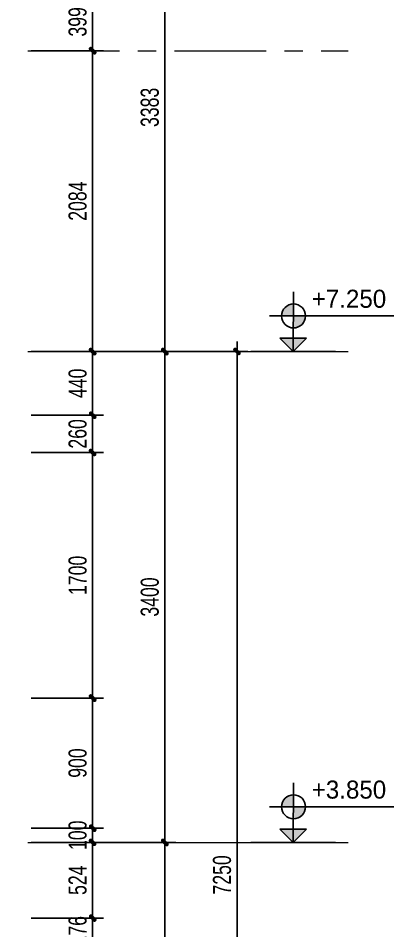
# Model space of a CAD drawing. Header units: inches. Extents: x 88947 to 296847, y 35049 to 161062.
# Drawn here: x 169433 to 172033, y 129618 to 135939 of the extents above; entities that cross this region are included whole.
import ezdxf

# ---------------------------------------------------------------- set-up
doc = ezdxf.new("R2010")
doc.units = ezdxf.units.IN
doc.header["$MEASUREMENT"] = 0
doc.header["$PDMODE"] = 1
doc.linetypes.add('ACAD_ISO03W100', pattern=[30, 12, -18])
doc.linetypes.add('CENTER', pattern=[50.8, 31.75, -6.35, 6.35, -6.35])
for name, color, linetype, lineweight in [('A-Dims', 145, 'Continuous', 25), ('DIM', 7, 'Continuous', 25), ('TRUC', 252, 'ACAD_ISO03W100', 13)]:
    doc.layers.add(name, color=color, linetype=linetype, lineweight=lineweight)
doc.styles.add('FRANKO', font='VFRANKO.TTF')
doc.styles.add('TEXT', font='VHELVCN.TTF')
doc.styles.add('VNI-HELVE-CONDENSE', font='VNARIAL.TTF', dxfattribs={"width": 0.7})
doc.dimstyles.new('TAS-100', dxfattribs={"dimscale": 50, "dimtxt": 2.5, "dimasz": 0.7, "dimexe": 1.5, "dimexo": 1.5, "dimgap": 0.8, "dimtad": 1, "dimdec": 0, "dimzin": 3, "dimdsep": 46, "dimtxsty": 'VNI-HELVE-CONDENSE', "dimblk": 'TICK', "dimcen": 2.5, "dimclrt": 71, "dimazin": 2, "dimtfac": 0.75, "dimtdec": 0, "dimtix": 1, "dimtmove": 2, "dimatfit": 2, "dimldrblk": 'TICK123', "dimfxl": 1.5, "dimtolj": 1, "dimtzin": 0, "dimarcsym": 0})

# ---------------------------------------------------------------- blocks, each defined once
blk = doc.blocks.new('TICK')
at = {"layer": 'A-Dims', "color": 1}
for p, q in [((-2, 0), (2, 0)), ((0, 1.5), (0, -1.5))]:
    blk.add_line(p, q, dxfattribs=at)
at = {"layer": 'A-Dims', "color": 1, "const_width": 0.788}
blk.add_lwpolyline([(-0.33, -0.35), (0.38, 0.38)], dxfattribs=at)
at = {"layer": 'A-Dims', "color": 1, "const_width": 0.394}
for points in [[(0.24, 0.52, -0.414214), (0.52, 0.52, -1)], [(0.52, 0.52, -0.414214), (0.52, 0.24, -1)], [(-0.47, -0.21, 0.414214), (-0.47, -0.49, 1)], [(-0.47, -0.49, 0.414214), (-0.19, -0.49, 1)]]:
    blk.add_lwpolyline(points, format="xyb", dxfattribs=at)
blk = doc.blocks.new('*D995')
at = {"layer": 'Defpoints', "color": 0}
for p in [(169447.7, 130230.3), (170447.7, 130230.3), (169447.7, 126830.3)]:
    blk.add_point(p, dxfattribs=at)
at = {"layer": 'DIM', "color": 0, "lineweight": -2}
for p, q in [((169522.7, 130230.3), (170522.7, 130230.3)), ((170447.7, 126865.3), (170447.7, 130195.3)), ((169522.7, 126830.3), (170522.7, 126830.3))]:
    blk.add_line(p, q, dxfattribs=at)
at = {"layer": 'DIM', "color": 0, "lineweight": -2, "xscale": 35, "yscale": 35, "zscale": 35}
for p, rotation in [((170447.7, 130230.3), 90), ((170447.7, 126830.3), 270)]:
    blk.add_blockref('TICK', p, dxfattribs=dict(at, rotation=rotation))
at = {"layer": 'DIM', "color": 71, "insert": (170343.9, 128530.3), "char_height": 125, "attachment_point": 5, "rotation": 90, "style": 'VNI-HELVE-CONDENSE'}
blk.add_mtext('\\A1;3400', dxfattribs=at)
blk = doc.blocks.new('TICK123')
at = {"layer": 'A-Dims', "color": 1}
blk.add_lwpolyline([(0.05, 0, 0, 0.84, 0), (-2.11, 0, 8.4, 8.4, 0)], format="xyseb", dxfattribs=at)
blk = doc.blocks.new('*D996')
at = {"layer": 'Defpoints', "color": 0}
for p in [(169447.7, 133630.3), (170447.7, 133630.3), (169447.7, 130230.3)]:
    blk.add_point(p, dxfattribs=at)
at = {"layer": 'DIM', "color": 0, "lineweight": -2}
for p, q in [((169522.7, 133630.3), (170522.7, 133630.3)), ((170447.7, 130265.3), (170447.7, 133595.3)), ((169522.7, 130230.3), (170522.7, 130230.3))]:
    blk.add_line(p, q, dxfattribs=at)
at = {"layer": 'DIM', "color": 0, "lineweight": -2, "xscale": 35, "yscale": 35, "zscale": 35}
for p, rotation in [((170447.7, 133630.3), 90), ((170447.7, 130230.3), 270)]:
    blk.add_blockref('TICK', p, dxfattribs=dict(at, rotation=rotation))
at = {"layer": 'DIM', "color": 71, "insert": (170343.9, 131930.3), "char_height": 125, "attachment_point": 5, "rotation": 90, "style": 'VNI-HELVE-CONDENSE'}
blk.add_mtext('\\A1;3400', dxfattribs=at)
blk = doc.blocks.new('*D997')
at = {"layer": 'Defpoints', "color": 0}
for p in [(169447.7, 133630.3), (170947.7, 133630.3), (169447.7, 126380.3)]:
    blk.add_point(p, dxfattribs=at)
at = {"layer": 'DIM', "color": 0, "lineweight": -2}
for p, q in [((169522.7, 133630.3), (171022.7, 133630.3)), ((170947.7, 126415.3), (170947.7, 133595.3)), ((169522.7, 126380.3), (171022.7, 126380.3))]:
    blk.add_line(p, q, dxfattribs=at)
at = {"layer": 'DIM', "color": 0, "lineweight": -2, "xscale": 35, "yscale": 35, "zscale": 35}
for p, rotation in [((170947.7, 133630.3), 90), ((170947.7, 126380.3), 270)]:
    blk.add_blockref('TICK', p, dxfattribs=dict(at, rotation=rotation))
at = {"layer": 'DIM', "color": 71, "insert": (170844, 130005.3), "char_height": 125, "attachment_point": 5, "rotation": 90, "style": 'VNI-HELVE-CONDENSE'}
blk.add_mtext('\\A1;7250', dxfattribs=at)
blk = doc.blocks.new('*D998')
at = {"layer": 'Defpoints', "color": 0}
for p in [(169447.7, 137013.7), (170447.7, 137013.7), (169447.7, 133630.3)]:
    blk.add_point(p, dxfattribs=at)
at = {"layer": 'DIM', "color": 0, "lineweight": -2}
for p, q in [((169522.7, 137013.7), (170522.7, 137013.7)), ((170447.7, 133665.3), (170447.7, 136978.7)), ((169522.7, 133630.3), (170522.7, 133630.3))]:
    blk.add_line(p, q, dxfattribs=at)
at = {"layer": 'DIM', "color": 0, "lineweight": -2, "xscale": 35, "yscale": 35, "zscale": 35}
for p, rotation in [((170447.7, 137013.7), 90), ((170447.7, 133630.3), 270)]:
    blk.add_blockref('TICK', p, dxfattribs=dict(at, rotation=rotation))
at = {"layer": 'DIM', "color": 71, "insert": (170343.9, 135322), "char_height": 125, "attachment_point": 5, "rotation": 90, "style": 'VNI-HELVE-CONDENSE'}
blk.add_mtext('\\A1;3383', dxfattribs=at)
blk = doc.blocks.new('*D999')
at = {"layer": 'Defpoints', "color": 0}
for p in [(169447.7, 136113.7), (169947.7, 136113.7), (169447.7, 135714.7)]:
    blk.add_point(p, dxfattribs=at)
at = {"layer": 'DIM', "color": 0, "lineweight": -2}
for p, q in [((169522.7, 136113.7), (170022.7, 136113.7)), ((169947.7, 135749.7), (169947.7, 136078.7)), ((169522.7, 135714.7), (170022.7, 135714.7))]:
    blk.add_line(p, q, dxfattribs=at)
at = {"layer": 'DIM', "color": 0, "lineweight": -2, "xscale": 35, "yscale": 35, "zscale": 35}
for p, rotation in [((169947.7, 136113.7), 90), ((169947.7, 135714.7), 270)]:
    blk.add_blockref('TICK', p, dxfattribs=dict(at, rotation=rotation))
at = {"layer": 'DIM', "color": 71, "insert": (169843.9, 135914.2), "char_height": 125, "attachment_point": 5, "rotation": 90, "style": 'VNI-HELVE-CONDENSE'}
blk.add_mtext('\\A1;399', dxfattribs=at)
blk = doc.blocks.new('*D1003')
at = {"layer": 'Defpoints', "color": 0}
for p in [(169447.7, 129706.7), (169947.7, 129706.7), (169447.7, 129530.3)]:
    blk.add_point(p, dxfattribs=at)
at = {"layer": 'DIM', "color": 0, "lineweight": -2}
for p, q in [((169947.7, 129741.7), (169947.7, 129776.7)), ((169522.7, 129706.7), (170022.7, 129706.7)), ((169947.7, 129530.3), (169947.7, 129706.7)), ((169522.7, 129530.3), (170022.7, 129530.3)), ((169947.7, 129495.3), (169947.7, 129460.3))]:
    blk.add_line(p, q, dxfattribs=at)
at = {"layer": 'DIM', "color": 0, "lineweight": -2, "xscale": 35, "yscale": 35, "zscale": 35}
for p, rotation in [((169947.7, 129706.7), 270), ((169947.7, 129530.3), 90)]:
    blk.add_blockref('TICK', p, dxfattribs=dict(at, rotation=rotation))
at = {"layer": 'DIM', "color": 71, "insert": (169844, 129618.5), "char_height": 125, "attachment_point": 5, "rotation": 90, "style": 'VNI-HELVE-CONDENSE'}
blk.add_mtext('\\A1;176', dxfattribs=at)
blk = doc.blocks.new('*D1004')
at = {"layer": 'Defpoints', "color": 0}
for p in [(169447.7, 130230.3), (169947.7, 130230.3), (169447.7, 129706.7)]:
    blk.add_point(p, dxfattribs=at)
at = {"layer": 'DIM', "color": 0, "lineweight": -2}
for p, q in [((169522.7, 130230.3), (170022.7, 130230.3)), ((169947.7, 129741.7), (169947.7, 130195.3)), ((169522.7, 129706.7), (170022.7, 129706.7))]:
    blk.add_line(p, q, dxfattribs=at)
at = {"layer": 'DIM', "color": 0, "lineweight": -2, "xscale": 35, "yscale": 35, "zscale": 35}
for p, rotation in [((169947.7, 130230.3), 90), ((169947.7, 129706.7), 270)]:
    blk.add_blockref('TICK', p, dxfattribs=dict(at, rotation=rotation))
at = {"layer": 'DIM', "color": 71, "insert": (169844, 129968.5), "char_height": 125, "attachment_point": 5, "rotation": 90, "style": 'VNI-HELVE-CONDENSE'}
blk.add_mtext('\\A1;524', dxfattribs=at)
blk = doc.blocks.new('*D1005')
at = {"layer": 'Defpoints', "color": 0}
for p in [(169447.7, 130329.8), (169947.7, 130329.8), (169447.7, 130230.3)]:
    blk.add_point(p, dxfattribs=at)
at = {"layer": 'DIM', "color": 0, "lineweight": -2}
for p, q in [((169947.7, 130364.8), (169947.7, 130399.8)), ((169522.7, 130329.8), (170022.7, 130329.8)), ((169947.7, 130230.3), (169947.7, 130329.8)), ((169522.7, 130230.3), (170022.7, 130230.3)), ((169947.7, 130195.3), (169947.7, 130160.3))]:
    blk.add_line(p, q, dxfattribs=at)
at = {"layer": 'DIM', "color": 0, "lineweight": -2, "xscale": 35, "yscale": 35, "zscale": 35}
for p, rotation in [((169947.7, 130329.8), 270), ((169947.7, 130230.3), 90)]:
    blk.add_blockref('TICK', p, dxfattribs=dict(at, rotation=rotation))
at = {"layer": 'DIM', "color": 71, "insert": (169844, 130280), "char_height": 125, "attachment_point": 5, "rotation": 90, "style": 'VNI-HELVE-CONDENSE'}
blk.add_mtext('\\A1;100', dxfattribs=at)
blk = doc.blocks.new('*D1006')
at = {"layer": 'Defpoints', "color": 0}
for p in [(169447.7, 131230.3), (169947.7, 131230.3), (169447.7, 130329.8)]:
    blk.add_point(p, dxfattribs=at)
at = {"layer": 'DIM', "color": 0, "lineweight": -2}
for p, q in [((169522.7, 131230.3), (170022.7, 131230.3)), ((169947.7, 130364.8), (169947.7, 131195.3)), ((169522.7, 130329.8), (170022.7, 130329.8))]:
    blk.add_line(p, q, dxfattribs=at)
at = {"layer": 'DIM', "color": 0, "lineweight": -2, "xscale": 35, "yscale": 35, "zscale": 35}
for p, rotation in [((169947.7, 131230.3), 90), ((169947.7, 130329.8), 270)]:
    blk.add_blockref('TICK', p, dxfattribs=dict(at, rotation=rotation))
at = {"layer": 'DIM', "color": 71, "insert": (169844, 130780), "char_height": 125, "attachment_point": 5, "rotation": 90, "style": 'VNI-HELVE-CONDENSE'}
blk.add_mtext('\\A1;900', dxfattribs=at)
blk = doc.blocks.new('*D1007')
at = {"layer": 'Defpoints', "color": 0}
for p in [(169447.7, 132930.3), (169947.7, 132930.3), (169447.7, 131230.3)]:
    blk.add_point(p, dxfattribs=at)
at = {"layer": 'DIM', "color": 0, "lineweight": -2}
for p, q in [((169522.7, 132930.3), (170022.7, 132930.3)), ((169947.7, 131265.3), (169947.7, 132895.3)), ((169522.7, 131230.3), (170022.7, 131230.3))]:
    blk.add_line(p, q, dxfattribs=at)
at = {"layer": 'DIM', "color": 0, "lineweight": -2, "xscale": 35, "yscale": 35, "zscale": 35}
for p, rotation in [((169947.7, 132930.3), 90), ((169947.7, 131230.3), 270)]:
    blk.add_blockref('TICK', p, dxfattribs=dict(at, rotation=rotation))
at = {"layer": 'DIM', "color": 71, "insert": (169844, 132080.3), "char_height": 125, "attachment_point": 5, "rotation": 90, "style": 'VNI-HELVE-CONDENSE'}
blk.add_mtext('\\A1;1700', dxfattribs=at)
blk = doc.blocks.new('*D1008')
at = {"layer": 'Defpoints', "color": 0}
for p in [(169447.7, 133190.6), (169947.7, 133190.6), (169447.7, 132930.3)]:
    blk.add_point(p, dxfattribs=at)
at = {"layer": 'DIM', "color": 0, "lineweight": -2}
for p, q in [((169947.7, 133225.6), (169947.7, 133260.6)), ((169522.7, 133190.6), (170022.7, 133190.6)), ((169947.7, 132930.3), (169947.7, 133190.6)), ((169522.7, 132930.3), (170022.7, 132930.3)), ((169947.7, 132895.3), (169947.7, 132860.3))]:
    blk.add_line(p, q, dxfattribs=at)
at = {"layer": 'DIM', "color": 0, "lineweight": -2, "xscale": 35, "yscale": 35, "zscale": 35}
for p, rotation in [((169947.7, 133190.6), 270), ((169947.7, 132930.3), 90)]:
    blk.add_blockref('TICK', p, dxfattribs=dict(at, rotation=rotation))
at = {"layer": 'DIM', "color": 71, "insert": (169844, 133060.4), "char_height": 125, "attachment_point": 5, "rotation": 90, "style": 'VNI-HELVE-CONDENSE'}
blk.add_mtext('\\A1;260', dxfattribs=at)
blk = doc.blocks.new('*D1009')
at = {"layer": 'Defpoints', "color": 0}
for p in [(169447.7, 133630.3), (169947.7, 133630.3), (169447.7, 133190.6)]:
    blk.add_point(p, dxfattribs=at)
at = {"layer": 'DIM', "color": 0, "lineweight": -2}
for p, q in [((169522.7, 133630.3), (170022.7, 133630.3)), ((169947.7, 133225.6), (169947.7, 133595.3)), ((169522.7, 133190.6), (170022.7, 133190.6))]:
    blk.add_line(p, q, dxfattribs=at)
at = {"layer": 'DIM', "color": 0, "lineweight": -2, "xscale": 35, "yscale": 35, "zscale": 35}
for p, rotation in [((169947.7, 133630.3), 90), ((169947.7, 133190.6), 270)]:
    blk.add_blockref('TICK', p, dxfattribs=dict(at, rotation=rotation))
at = {"layer": 'DIM', "color": 71, "insert": (169844, 133410.4), "char_height": 125, "attachment_point": 5, "rotation": 90, "style": 'VNI-HELVE-CONDENSE'}
blk.add_mtext('\\A1;440', dxfattribs=at)
blk = doc.blocks.new('*D1010')
at = {"layer": 'Defpoints', "color": 0}
for p in [(169447.7, 135714.7), (169947.7, 135714.7), (169447.7, 133630.3)]:
    blk.add_point(p, dxfattribs=at)
at = {"layer": 'DIM', "color": 0, "lineweight": -2}
for p, q in [((169522.7, 135714.7), (170022.7, 135714.7)), ((169947.7, 133665.3), (169947.7, 135679.7)), ((169522.7, 133630.3), (170022.7, 133630.3))]:
    blk.add_line(p, q, dxfattribs=at)
at = {"layer": 'DIM', "color": 0, "lineweight": -2, "xscale": 35, "yscale": 35, "zscale": 35}
for p, rotation in [((169947.7, 135714.7), 90), ((169947.7, 133630.3), 270)]:
    blk.add_blockref('TICK', p, dxfattribs=dict(at, rotation=rotation))
at = {"layer": 'DIM', "color": 71, "insert": (169844, 134672.5), "char_height": 125, "attachment_point": 5, "rotation": 90, "style": 'VNI-HELVE-CONDENSE'}
blk.add_mtext('\\A1;2084', dxfattribs=at)
blk = doc.blocks.new('A$C688775B1')
h = blk.add_hatch(color=256)
h.paths.add_polyline_path([(332.2, 278.2), (332.2, 371.7, 0.414214), (238.7, 278.2)])
h.paths.add_polyline_path([(332.2, 278.2), (332.2, 184.7, 0.414214), (425.7, 278.2)])
h = blk.add_hatch(color=256)
h.paths.add_polyline_path([(433.6, 103.9), (329.8, 103.9), (329.8, 0)])
h.paths.add_polyline_path([(329.8, 103.9), (225.9, 103.9), (329.8, 0)])
for p, q in [((332.2, 465.2), (329.8, 0)), ((329.8, 0), (332.2, 465.2)), ((145.2, 278.2), (1113.8, 278.2)), ((329.8, 0), (225.9, 103.9)), ((225.9, 103.9), (433.6, 103.9)), ((329.8, 0), (433.6, 103.9)), ((0, 0), (659.5, 0))]:
    blk.add_line(p, q)
blk.add_circle((332.2, 278.2), 93.5)
at = {"style": 'TEXT'}
blk.add_attdef('CAO ÑOÄ', (473.8, 342), '', height=170, dxfattribs=at)
blk = doc.blocks.new('*D3837')
at = {"layer": 'Defpoints', "color": 0}
for p in [(169447.7, 130230.3), (170447.7, 130230.3), (169447.7, 126830.3)]:
    blk.add_point(p, dxfattribs=at)
at = {"layer": 'DIM', "color": 0, "lineweight": -2}
for p, q in [((169522.7, 130230.3), (170522.7, 130230.3)), ((170447.7, 126865.3), (170447.7, 130195.3)), ((169522.7, 126830.3), (170522.7, 126830.3))]:
    blk.add_line(p, q, dxfattribs=at)
at = {"layer": 'DIM', "color": 0, "lineweight": -2, "xscale": 35, "yscale": 35, "zscale": 35}
for p, rotation in [((170447.7, 130230.3), 90), ((170447.7, 126830.3), 270)]:
    blk.add_blockref('TICK', p, dxfattribs=dict(at, rotation=rotation))
at = {"layer": 'DIM', "color": 71, "insert": (170343.9, 128530.3), "char_height": 125, "attachment_point": 5, "rotation": 90, "style": 'VNI-HELVE-CONDENSE'}
blk.add_mtext('\\A1;3400', dxfattribs=at)
blk = doc.blocks.new('*D3838')
at = {"layer": 'Defpoints', "color": 0}
for p in [(169447.7, 133630.3), (170447.7, 133630.3), (169447.7, 130230.3)]:
    blk.add_point(p, dxfattribs=at)
at = {"layer": 'DIM', "color": 0, "lineweight": -2}
for p, q in [((169522.7, 133630.3), (170522.7, 133630.3)), ((170447.7, 130265.3), (170447.7, 133595.3)), ((169522.7, 130230.3), (170522.7, 130230.3))]:
    blk.add_line(p, q, dxfattribs=at)
at = {"layer": 'DIM', "color": 0, "lineweight": -2, "xscale": 35, "yscale": 35, "zscale": 35}
for p, rotation in [((170447.7, 133630.3), 90), ((170447.7, 130230.3), 270)]:
    blk.add_blockref('TICK', p, dxfattribs=dict(at, rotation=rotation))
at = {"layer": 'DIM', "color": 71, "insert": (170343.9, 131930.3), "char_height": 125, "attachment_point": 5, "rotation": 90, "style": 'VNI-HELVE-CONDENSE'}
blk.add_mtext('\\A1;3400', dxfattribs=at)
blk = doc.blocks.new('*D3839')
at = {"layer": 'Defpoints', "color": 0}
for p in [(169447.7, 133630.3), (170947.7, 133630.3), (169447.7, 126380.3)]:
    blk.add_point(p, dxfattribs=at)
at = {"layer": 'DIM', "color": 0, "lineweight": -2}
for p, q in [((169522.7, 133630.3), (171022.7, 133630.3)), ((170947.7, 126415.3), (170947.7, 133595.3)), ((169522.7, 126380.3), (171022.7, 126380.3))]:
    blk.add_line(p, q, dxfattribs=at)
at = {"layer": 'DIM', "color": 0, "lineweight": -2, "xscale": 35, "yscale": 35, "zscale": 35}
for p, rotation in [((170947.7, 133630.3), 90), ((170947.7, 126380.3), 270)]:
    blk.add_blockref('TICK', p, dxfattribs=dict(at, rotation=rotation))
at = {"layer": 'DIM', "color": 71, "insert": (170844, 130005.3), "char_height": 125, "attachment_point": 5, "rotation": 90, "style": 'VNI-HELVE-CONDENSE'}
blk.add_mtext('\\A1;7250', dxfattribs=at)
blk = doc.blocks.new('*D3840')
at = {"layer": 'Defpoints', "color": 0}
for p in [(169447.7, 137013.7), (170447.7, 137013.7), (169447.7, 133630.3)]:
    blk.add_point(p, dxfattribs=at)
at = {"layer": 'DIM', "color": 0, "lineweight": -2}
for p, q in [((169522.7, 137013.7), (170522.7, 137013.7)), ((170447.7, 133665.3), (170447.7, 136978.7)), ((169522.7, 133630.3), (170522.7, 133630.3))]:
    blk.add_line(p, q, dxfattribs=at)
at = {"layer": 'DIM', "color": 0, "lineweight": -2, "xscale": 35, "yscale": 35, "zscale": 35}
for p, rotation in [((170447.7, 137013.7), 90), ((170447.7, 133630.3), 270)]:
    blk.add_blockref('TICK', p, dxfattribs=dict(at, rotation=rotation))
at = {"layer": 'DIM', "color": 71, "insert": (170343.9, 135322), "char_height": 125, "attachment_point": 5, "rotation": 90, "style": 'VNI-HELVE-CONDENSE'}
blk.add_mtext('\\A1;3383', dxfattribs=at)
blk = doc.blocks.new('*D3841')
at = {"layer": 'Defpoints', "color": 0}
for p in [(169447.7, 136113.7), (169947.7, 136113.7), (169447.7, 135714.7)]:
    blk.add_point(p, dxfattribs=at)
at = {"layer": 'DIM', "color": 0, "lineweight": -2}
for p, q in [((169522.7, 136113.7), (170022.7, 136113.7)), ((169947.7, 135749.7), (169947.7, 136078.7)), ((169522.7, 135714.7), (170022.7, 135714.7))]:
    blk.add_line(p, q, dxfattribs=at)
at = {"layer": 'DIM', "color": 0, "lineweight": -2, "xscale": 35, "yscale": 35, "zscale": 35}
for p, rotation in [((169947.7, 136113.7), 90), ((169947.7, 135714.7), 270)]:
    blk.add_blockref('TICK', p, dxfattribs=dict(at, rotation=rotation))
at = {"layer": 'DIM', "color": 71, "insert": (169843.9, 135914.2), "char_height": 125, "attachment_point": 5, "rotation": 90, "style": 'VNI-HELVE-CONDENSE'}
blk.add_mtext('\\A1;399', dxfattribs=at)
blk = doc.blocks.new('*D3845')
at = {"layer": 'Defpoints', "color": 0}
for p in [(169447.7, 129706.7), (169947.7, 129706.7), (169447.7, 129530.3)]:
    blk.add_point(p, dxfattribs=at)
at = {"layer": 'DIM', "color": 0, "lineweight": -2}
for p, q in [((169947.7, 129741.7), (169947.7, 129776.7)), ((169522.7, 129706.7), (170022.7, 129706.7)), ((169947.7, 129530.3), (169947.7, 129706.7)), ((169522.7, 129530.3), (170022.7, 129530.3)), ((169947.7, 129495.3), (169947.7, 129460.3))]:
    blk.add_line(p, q, dxfattribs=at)
at = {"layer": 'DIM', "color": 0, "lineweight": -2, "xscale": 35, "yscale": 35, "zscale": 35}
for p, rotation in [((169947.7, 129706.7), 270), ((169947.7, 129530.3), 90)]:
    blk.add_blockref('TICK', p, dxfattribs=dict(at, rotation=rotation))
at = {"layer": 'DIM', "color": 71, "insert": (169844, 129618.5), "char_height": 125, "attachment_point": 5, "rotation": 90, "style": 'VNI-HELVE-CONDENSE'}
blk.add_mtext('\\A1;176', dxfattribs=at)
blk = doc.blocks.new('*D3846')
at = {"layer": 'Defpoints', "color": 0}
for p in [(169447.7, 130230.3), (169947.7, 130230.3), (169447.7, 129706.7)]:
    blk.add_point(p, dxfattribs=at)
at = {"layer": 'DIM', "color": 0, "lineweight": -2}
for p, q in [((169522.7, 130230.3), (170022.7, 130230.3)), ((169947.7, 129741.7), (169947.7, 130195.3)), ((169522.7, 129706.7), (170022.7, 129706.7))]:
    blk.add_line(p, q, dxfattribs=at)
at = {"layer": 'DIM', "color": 0, "lineweight": -2, "xscale": 35, "yscale": 35, "zscale": 35}
for p, rotation in [((169947.7, 130230.3), 90), ((169947.7, 129706.7), 270)]:
    blk.add_blockref('TICK', p, dxfattribs=dict(at, rotation=rotation))
at = {"layer": 'DIM', "color": 71, "insert": (169844, 129968.5), "char_height": 125, "attachment_point": 5, "rotation": 90, "style": 'VNI-HELVE-CONDENSE'}
blk.add_mtext('\\A1;524', dxfattribs=at)
blk = doc.blocks.new('*D3847')
at = {"layer": 'Defpoints', "color": 0}
for p in [(169447.7, 130329.8), (169947.7, 130329.8), (169447.7, 130230.3)]:
    blk.add_point(p, dxfattribs=at)
at = {"layer": 'DIM', "color": 0, "lineweight": -2}
for p, q in [((169947.7, 130364.8), (169947.7, 130399.8)), ((169522.7, 130329.8), (170022.7, 130329.8)), ((169947.7, 130230.3), (169947.7, 130329.8)), ((169522.7, 130230.3), (170022.7, 130230.3)), ((169947.7, 130195.3), (169947.7, 130160.3))]:
    blk.add_line(p, q, dxfattribs=at)
at = {"layer": 'DIM', "color": 0, "lineweight": -2, "xscale": 35, "yscale": 35, "zscale": 35}
for p, rotation in [((169947.7, 130329.8), 270), ((169947.7, 130230.3), 90)]:
    blk.add_blockref('TICK', p, dxfattribs=dict(at, rotation=rotation))
at = {"layer": 'DIM', "color": 71, "insert": (169844, 130280), "char_height": 125, "attachment_point": 5, "rotation": 90, "style": 'VNI-HELVE-CONDENSE'}
blk.add_mtext('\\A1;100', dxfattribs=at)
blk = doc.blocks.new('*D3848')
at = {"layer": 'Defpoints', "color": 0}
for p in [(169447.7, 131230.3), (169947.7, 131230.3), (169447.7, 130329.8)]:
    blk.add_point(p, dxfattribs=at)
at = {"layer": 'DIM', "color": 0, "lineweight": -2}
for p, q in [((169522.7, 131230.3), (170022.7, 131230.3)), ((169947.7, 130364.8), (169947.7, 131195.3)), ((169522.7, 130329.8), (170022.7, 130329.8))]:
    blk.add_line(p, q, dxfattribs=at)
at = {"layer": 'DIM', "color": 0, "lineweight": -2, "xscale": 35, "yscale": 35, "zscale": 35}
for p, rotation in [((169947.7, 131230.3), 90), ((169947.7, 130329.8), 270)]:
    blk.add_blockref('TICK', p, dxfattribs=dict(at, rotation=rotation))
at = {"layer": 'DIM', "color": 71, "insert": (169844, 130780), "char_height": 125, "attachment_point": 5, "rotation": 90, "style": 'VNI-HELVE-CONDENSE'}
blk.add_mtext('\\A1;900', dxfattribs=at)
blk = doc.blocks.new('*D3849')
at = {"layer": 'Defpoints', "color": 0}
for p in [(169447.7, 132930.3), (169947.7, 132930.3), (169447.7, 131230.3)]:
    blk.add_point(p, dxfattribs=at)
at = {"layer": 'DIM', "color": 0, "lineweight": -2}
for p, q in [((169522.7, 132930.3), (170022.7, 132930.3)), ((169947.7, 131265.3), (169947.7, 132895.3)), ((169522.7, 131230.3), (170022.7, 131230.3))]:
    blk.add_line(p, q, dxfattribs=at)
at = {"layer": 'DIM', "color": 0, "lineweight": -2, "xscale": 35, "yscale": 35, "zscale": 35}
for p, rotation in [((169947.7, 132930.3), 90), ((169947.7, 131230.3), 270)]:
    blk.add_blockref('TICK', p, dxfattribs=dict(at, rotation=rotation))
at = {"layer": 'DIM', "color": 71, "insert": (169844, 132080.3), "char_height": 125, "attachment_point": 5, "rotation": 90, "style": 'VNI-HELVE-CONDENSE'}
blk.add_mtext('\\A1;1700', dxfattribs=at)
blk = doc.blocks.new('*D3850')
at = {"layer": 'Defpoints', "color": 0}
for p in [(169447.7, 133190.6), (169947.7, 133190.6), (169447.7, 132930.3)]:
    blk.add_point(p, dxfattribs=at)
at = {"layer": 'DIM', "color": 0, "lineweight": -2}
for p, q in [((169947.7, 133225.6), (169947.7, 133260.6)), ((169522.7, 133190.6), (170022.7, 133190.6)), ((169947.7, 132930.3), (169947.7, 133190.6)), ((169522.7, 132930.3), (170022.7, 132930.3)), ((169947.7, 132895.3), (169947.7, 132860.3))]:
    blk.add_line(p, q, dxfattribs=at)
at = {"layer": 'DIM', "color": 0, "lineweight": -2, "xscale": 35, "yscale": 35, "zscale": 35}
for p, rotation in [((169947.7, 133190.6), 270), ((169947.7, 132930.3), 90)]:
    blk.add_blockref('TICK', p, dxfattribs=dict(at, rotation=rotation))
at = {"layer": 'DIM', "color": 71, "insert": (169844, 133060.4), "char_height": 125, "attachment_point": 5, "rotation": 90, "style": 'VNI-HELVE-CONDENSE'}
blk.add_mtext('\\A1;260', dxfattribs=at)
blk = doc.blocks.new('*D3851')
at = {"layer": 'Defpoints', "color": 0}
for p in [(169447.7, 133630.3), (169947.7, 133630.3), (169447.7, 133190.6)]:
    blk.add_point(p, dxfattribs=at)
at = {"layer": 'DIM', "color": 0, "lineweight": -2}
for p, q in [((169522.7, 133630.3), (170022.7, 133630.3)), ((169947.7, 133225.6), (169947.7, 133595.3)), ((169522.7, 133190.6), (170022.7, 133190.6))]:
    blk.add_line(p, q, dxfattribs=at)
at = {"layer": 'DIM', "color": 0, "lineweight": -2, "xscale": 35, "yscale": 35, "zscale": 35}
for p, rotation in [((169947.7, 133630.3), 90), ((169947.7, 133190.6), 270)]:
    blk.add_blockref('TICK', p, dxfattribs=dict(at, rotation=rotation))
at = {"layer": 'DIM', "color": 71, "insert": (169844, 133410.4), "char_height": 125, "attachment_point": 5, "rotation": 90, "style": 'VNI-HELVE-CONDENSE'}
blk.add_mtext('\\A1;440', dxfattribs=at)
blk = doc.blocks.new('*D3852')
at = {"layer": 'Defpoints', "color": 0}
for p in [(169447.7, 135714.7), (169947.7, 135714.7), (169447.7, 133630.3)]:
    blk.add_point(p, dxfattribs=at)
at = {"layer": 'DIM', "color": 0, "lineweight": -2}
for p, q in [((169522.7, 135714.7), (170022.7, 135714.7)), ((169947.7, 133665.3), (169947.7, 135679.7)), ((169522.7, 133630.3), (170022.7, 133630.3))]:
    blk.add_line(p, q, dxfattribs=at)
at = {"layer": 'DIM', "color": 0, "lineweight": -2, "xscale": 35, "yscale": 35, "zscale": 35}
for p, rotation in [((169947.7, 135714.7), 90), ((169947.7, 133630.3), 270)]:
    blk.add_blockref('TICK', p, dxfattribs=dict(at, rotation=rotation))
at = {"layer": 'DIM', "color": 71, "insert": (169844, 134672.5), "char_height": 125, "attachment_point": 5, "rotation": 90, "style": 'VNI-HELVE-CONDENSE'}
blk.add_mtext('\\A1;2084', dxfattribs=at)

msp = doc.modelspace()

# ---------------------------------------------------------------- linework, layer by layer
at = {"layer": 'TRUC', "linetype": 'CENTER', "ltscale": 20}
for points in [[(153243.2, 135714.7), (171717.3, 135714.7)], [(153243.2, 133630.3), (171717.3, 133630.3)], [(153243.2, 130230.3), (171717.3, 130230.3)]]:
    msp.add_lwpolyline(points, dxfattribs=at)

# ---------------------------------------------------------------- block references
at = {"layer": 'DIM'}
ref = msp.add_blockref('A$C688775B1', (171044.4, 133630.3), dxfattribs=dict(at, xscale=0.8875739644863643, yscale=0.8875739645009162, zscale=0.8875739644970414))
ref.add_attrib('CAO ÑOÄ', '+7.250', (171464.9, 133933.8), dxfattribs={"layer": '0', "height": 125, "style": 'FRANKO'})
ref = msp.add_blockref('A$C688775B1', (171044.4, 133630.3), dxfattribs=dict(at, xscale=0.8875739644863643, yscale=0.8875739645009162, zscale=0.8875739644970414))
ref.add_attrib('CAO ÑOÄ', '+7.250', (171464.9, 133933.8), dxfattribs={"layer": '0', "height": 125, "style": 'FRANKO'})
ref = msp.add_blockref('A$C688775B1', (171044.4, 130230.3), dxfattribs=dict(at, xscale=0.8875739644863643, yscale=0.8875739645009162, zscale=0.8875739644970414))
ref.add_attrib('CAO ÑOÄ', '+3.850', (171464.9, 130533.8), dxfattribs={"layer": '0', "height": 125, "style": 'FRANKO'})
ref = msp.add_blockref('A$C688775B1', (171044.4, 130230.3), dxfattribs=dict(at, xscale=0.8875739644863643, yscale=0.8875739645009162, zscale=0.8875739644970414))
ref.add_attrib('CAO ÑOÄ', '+3.850', (171464.9, 130533.8), dxfattribs={"layer": '0', "height": 125, "style": 'FRANKO'})

# ---------------------------------------------------------------- dimensions: what is measured, and where the dimension line sits
for base, p1, p2, picture, middle in [((170447.7, 137013.7), (169447.7, 133630.3), (169447.7, 137013.7), '*D998', (170343.9, 135322)), ((170447.7, 137013.7), (169447.7, 133630.3), (169447.7, 137013.7), '*D3840', (170343.9, 135322)), ((169947.7, 136113.7), (169447.7, 135714.7), (169447.7, 136113.7), '*D999', (169843.9, 135914.2)), ((169947.7, 136113.7), (169447.7, 135714.7), (169447.7, 136113.7), '*D3841', (169843.9, 135914.2)), ((169947.7, 135714.7), (169447.7, 133630.3), (169447.7, 135714.7), '*D1010', (169844, 134672.5)), ((169947.7, 135714.7), (169447.7, 133630.3), (169447.7, 135714.7), '*D3852', (169844, 134672.5)), ((170447.7, 133630.3), (169447.7, 130230.3), (169447.7, 133630.3), '*D996', (170343.9, 131930.3)), ((170947.7, 133630.3), (169447.7, 126380.3), (169447.7, 133630.3), '*D997', (170844, 130005.3)), ((169947.7, 133630.3), (169447.7, 133190.6), (169447.7, 133630.3), '*D1009', (169844, 133410.4)), ((170447.7, 133630.3), (169447.7, 130230.3), (169447.7, 133630.3), '*D3838', (170343.9, 131930.3)), ((170947.7, 133630.3), (169447.7, 126380.3), (169447.7, 133630.3), '*D3839', (170844, 130005.3)), ((169947.7, 133630.3), (169447.7, 133190.6), (169447.7, 133630.3), '*D3851', (169844, 133410.4)), ((169947.7, 133190.6), (169447.7, 132930.3), (169447.7, 133190.6), '*D1008', (169844, 133060.4)), ((169947.7, 133190.6), (169447.7, 132930.3), (169447.7, 133190.6), '*D3850', (169844, 133060.4)), ((169947.7, 132930.3), (169447.7, 131230.3), (169447.7, 132930.3), '*D1007', (169844, 132080.3)), ((169947.7, 132930.3), (169447.7, 131230.3), (169447.7, 132930.3), '*D3849', (169844, 132080.3)), ((169947.7407, 131230.2529), (169447.7407, 130329.8161), (169447.7407, 131230.2529), '*D1006', (169843.9617, 130780.0345)), ((169947.7407, 131230.2529), (169447.7407, 130329.8161), (169447.7407, 131230.2529), '*D3848', (169843.9617, 130780.0345)), ((169947.7407, 130329.8161), (169447.7407, 130230.2529), (169447.7407, 130329.8161), '*D1005', (169843.9617, 130280.0345)), ((169947.7407, 130329.8161), (169447.7407, 130230.2529), (169447.7407, 130329.8161), '*D3847', (169843.9617, 130280.0345)), ((170447.7, 130230.3), (169447.7, 126830.3), (169447.7, 130230.3), '*D995', (170343.9, 128530.3)), ((169947.7, 130230.3), (169447.7, 129706.7), (169447.7, 130230.3), '*D1004', (169844, 129968.5)), ((170447.7, 130230.3), (169447.7, 126830.3), (169447.7, 130230.3), '*D3837', (170343.9, 128530.3)), ((169947.7, 130230.3), (169447.7, 129706.7), (169447.7, 130230.3), '*D3846', (169844, 129968.5)), ((169947.7, 129706.7), (169447.7, 129530.3), (169447.7, 129706.7), '*D1003', (169844, 129618.5)), ((169947.7, 129706.7), (169447.7, 129530.3), (169447.7, 129706.7), '*D3845', (169844, 129618.5))]:
    dim = msp.add_linear_dim(base=base, p1=p1, p2=p2, angle=90, dimstyle='TAS-100', dxfattribs=at)
    dim.commit()
    dim.dimension.update_dxf_attribs({"geometry": picture, "text_midpoint": middle})

doc.saveas('drawing.dxf')
